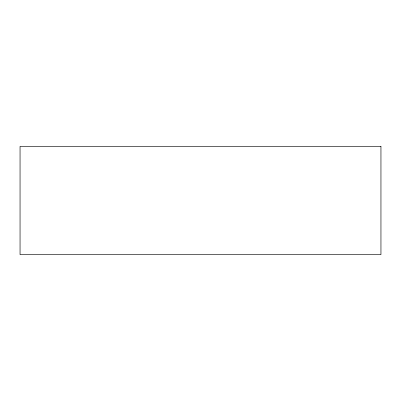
<?xml version="1.0" encoding="UTF-8"?>
<svg xmlns="http://www.w3.org/2000/svg" width="401" height="401" viewBox="0 0 401 401"><rect width="100%" height="100%" fill="white"/><g stroke="black" fill="none" stroke-linecap="round" stroke-linejoin="round"><path stroke-width="0.6" d="M380.95 146.365L20.05 146.365L20.05 254.635L380.95 254.635L380.95 146.365"/></g></svg>
